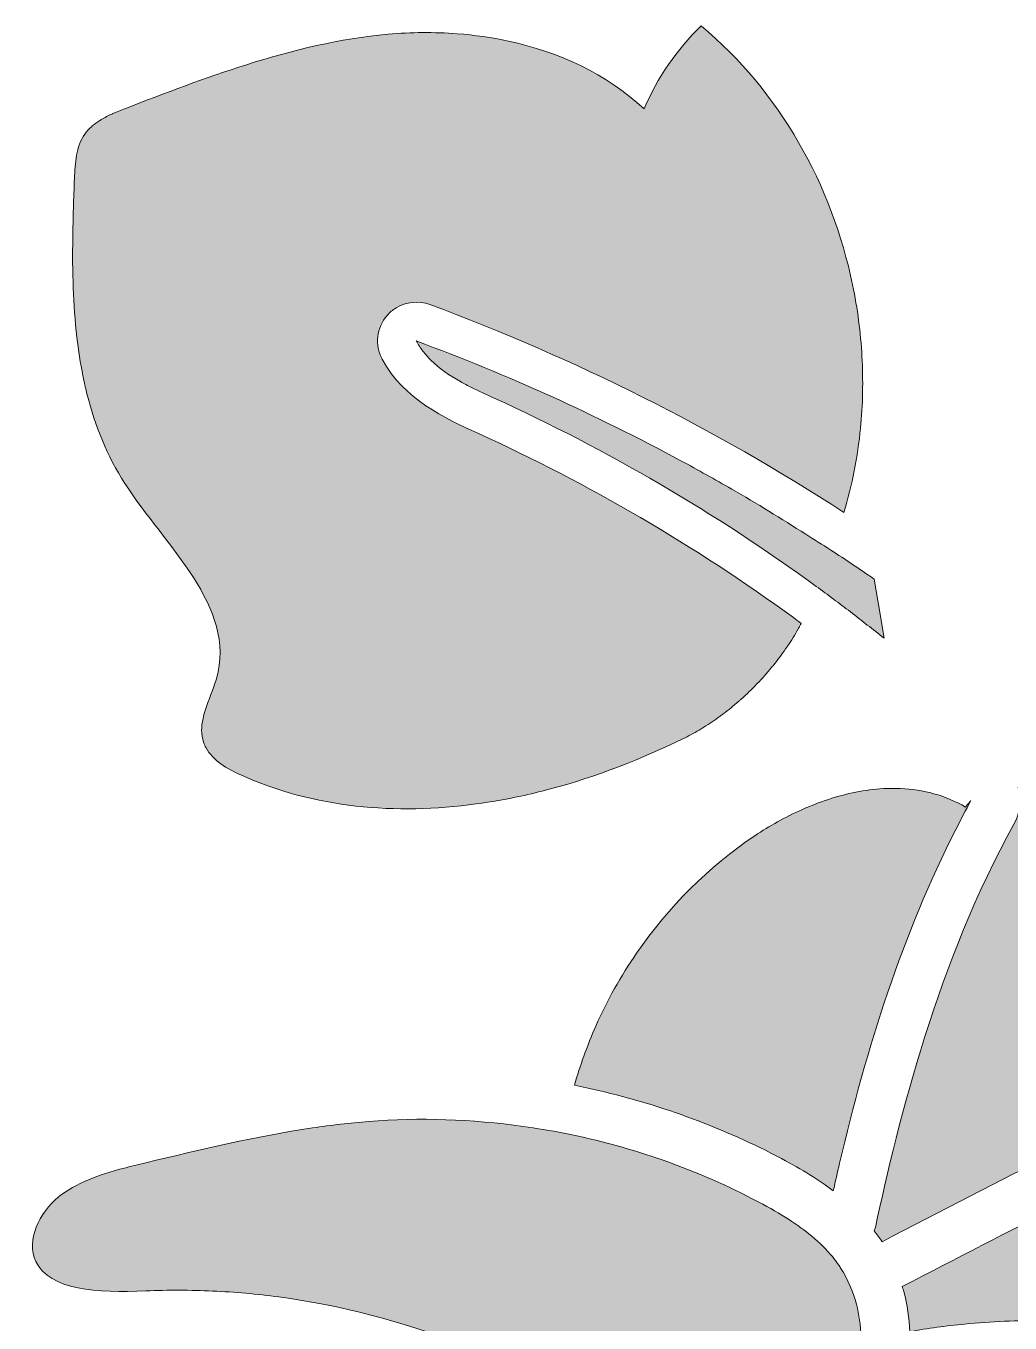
# Model space of a CAD drawing. Header units: inches. Extents: x 0.83 to 5.15, y 0.91 to 5.12.
# Drawn here: x 2.037 to 2.46, y 2.671 to 3.229 of the extents above; entities that cross this region are included whole.
import ezdxf

# ---------------------------------------------------------------- set-up
doc = ezdxf.new("R2010")
doc.units = ezdxf.units.IN
doc.header["$MEASUREMENT"] = 0
doc.layers.add('Calque 1', color=7, linetype='Continuous')

# ---------------------------------------------------------------- blocks, each defined once
blk = doc.blocks.new('block 2')
at = {"layer": 'Calque 1', "true_color": 0x6c7d27}
h = blk.add_hatch(color=67, dxfattribs=at)
h.dxf.hatch_style = 2
edge = h.paths.add_edge_path()
edge.add_spline(control_points=[(2.06108, 3.07855), (2.06163, 3.07582), (2.06224, 3.07309), (2.06292, 3.07039), (2.06635, 3.05694), (2.07149, 3.04407), (2.07912, 3.03223), (2.09652, 3.00518), (2.12728, 2.97911), (2.1186, 2.94812), (2.11827, 2.94698), (2.11789, 2.94583), (2.11749, 2.94469), (2.11586, 2.9401), (2.11376, 2.93552), (2.11277, 2.93096), (2.11199, 2.92756), (2.11186, 2.92415), (2.113, 2.92078), (2.11328, 2.91989), (2.11365, 2.91908), (2.11408, 2.91829), (2.11707, 2.91281), (2.12316, 2.90933), (2.12899, 2.90668), (2.16077, 2.89228), (2.19572, 2.88944), (2.23037, 2.89421), (2.23679, 2.89509), (2.2432, 2.89616), (2.24959, 2.89754), (2.25366, 2.89842), (2.25773, 2.89941), (2.26179, 2.90049), (2.28202, 2.90587), (2.30177, 2.91352), (2.32031, 2.9227), (2.32262, 2.92383), (2.32491, 2.92513), (2.3272, 2.92651), (2.32761, 2.92676), (2.32802, 2.92699), (2.32841, 2.92725), (2.33076, 2.92871), (2.3331, 2.93031), (2.33541, 2.93199), (2.33582, 2.93231), (2.33624, 2.9326), (2.33663, 2.93292), (2.33894, 2.93465), (2.34121, 2.9365), (2.34344, 2.93842), (2.34376, 2.93872), (2.34406, 2.93899), (2.34439, 2.93929), (2.34669, 2.94134), (2.34894, 2.94348), (2.3511, 2.94572), (2.3512, 2.94581), (2.35126, 2.9459), (2.35135, 2.94598), (2.35349, 2.94822), (2.35554, 2.95053), (2.35752, 2.95292), (2.35773, 2.95319), (2.35795, 2.95344), (2.35817, 2.95372), (2.36007, 2.95605), (2.36186, 2.95847), (2.36357, 2.96092), (2.36385, 2.96133), (2.36415, 2.96176), (2.36442, 2.96216), (2.36606, 2.9646), (2.36759, 2.96707), (2.36899, 2.96956), (2.36925, 2.97), (2.36948, 2.97045), (2.36972, 2.97088), (2.36991, 2.97123), (2.37005, 2.9716), (2.37024, 2.97194), (2.36914, 2.97276), (2.36806, 2.97359), (2.36696, 2.97441), (2.32456, 3.00536), (2.27886, 3.03206), (2.23113, 3.05381), (2.21695, 3.06028), (2.19926, 3.06832), (2.18991, 3.08571), (2.18663, 3.09181), (2.18747, 3.09931), (2.19203, 3.10455), (2.19314, 3.10586), (2.19446, 3.10695), (2.19587, 3.1078), (2.20017, 3.11045), (2.20551, 3.11106), (2.21041, 3.10925), (2.27277, 3.08614), (2.33272, 3.05599), (2.38869, 3.01973), (2.39221, 3.03155), (2.39461, 3.04369), (2.39581, 3.05596), (2.39631, 3.0611), (2.39661, 3.06626), (2.3967, 3.07142), (2.3968, 3.07658), (2.39671, 3.08176), (2.39643, 3.08693), (2.39585, 3.09725), (2.3945, 3.10754), (2.39242, 3.11769), (2.3835, 3.16081), (2.3611, 3.20112), (2.32716, 3.22926), (2.31672, 3.21913), (2.30834, 3.2069), (2.30264, 3.19351), (2.30264, 3.19351), (2.30264, 3.19351), (2.30264, 3.19351), (2.28644, 3.20863), (2.26603, 3.21803), (2.2443, 3.22274), (2.23705, 3.2243), (2.22967, 3.22534), (2.22222, 3.22591), (2.21231, 3.22666), (2.20231, 3.22655), (2.19249, 3.22568), (2.17169, 3.22381), (2.15142, 3.21889), (2.1315, 3.21257), (2.11382, 3.20696), (2.09642, 3.20029), (2.07914, 3.19362), (2.07743, 3.19295), (2.07567, 3.19226), (2.07396, 3.19151), (2.07383, 3.19146), (2.0737, 3.19138), (2.07358, 3.19132), (2.07197, 3.19061), (2.07039, 3.18982), (2.0689, 3.18891), (2.06871, 3.18879), (2.06854, 3.18868), (2.06835, 3.18857), (2.06719, 3.18784), (2.06609, 3.18707), (2.06508, 3.18617), (2.06494, 3.18605), (2.06483, 3.18593), (2.06471, 3.18582), (2.06367, 3.18487), (2.06269, 3.18382), (2.06188, 3.18264), (2.06188, 3.18264), (2.06188, 3.18264), (2.06188, 3.18264), (2.05998, 3.17993), (2.05893, 3.1768), (2.05834, 3.17354), (2.05774, 3.17026), (2.05756, 3.16684), (2.05744, 3.16352), (2.0571, 3.15508), (2.0568, 3.14651), (2.05669, 3.13793), (2.0565, 3.12362), (2.05684, 3.10925), (2.05847, 3.09521), (2.05912, 3.08957), (2.05998, 3.08403), (2.06108, 3.07855)], knot_values=[0, 0, 0, 0, 1, 1, 1, 2, 2, 2, 3, 3, 3, 4, 4, 4, 5, 5, 5, 6, 6, 6, 7, 7, 7, 8, 8, 8, 9, 9, 9, 10, 10, 10, 11, 11, 11, 12, 12, 12, 13, 13, 13, 14, 14, 14, 15, 15, 15, 16, 16, 16, 17, 17, 17, 18, 18, 18, 19, 19, 19, 20, 20, 20, 21, 21, 21, 22, 22, 22, 23, 23, 23, 24, 24, 24, 25, 25, 25, 26, 26, 26, 27, 27, 27, 28, 28, 28, 29, 29, 29, 30, 30, 30, 31, 31, 31, 32, 32, 32, 33, 33, 33, 34, 34, 34, 35, 35, 35, 36, 36, 36, 37, 37, 37, 38, 38, 38, 39, 39, 39, 40, 40, 40, 41, 41, 41, 42, 42, 42, 43, 43, 43, 44, 44, 44, 45, 45, 45, 46, 46, 46, 47, 47, 47, 48, 48, 48, 49, 49, 49, 50, 50, 50, 51, 51, 51, 52, 52, 52, 53, 53, 53, 54, 54, 54, 55, 55, 55, 56, 56, 56, 57, 57, 57, 58, 58, 58, 59, 59, 59, 59], degree=3, periodic=1)
at = {"layer": 'Calque 1', "true_color": 0x424d18}
h = blk.add_hatch(color=69, dxfattribs=at)
h.dxf.hatch_style = 2
edge = h.paths.add_edge_path()
edge.add_spline(control_points=[(2.37221, 3.01039), (2.36172, 3.01704), (2.35114, 3.02353), (2.34037, 3.02976), (2.33313, 3.03394), (2.32586, 3.038), (2.31852, 3.04197), (2.28182, 3.06182), (2.24372, 3.07907), (2.20459, 3.09357), (2.20543, 3.09203), (2.20637, 3.09056), (2.20742, 3.08921), (2.20847, 3.08781), (2.20962, 3.08653), (2.21084, 3.08531), (2.2145, 3.08167), (2.21891, 3.07868), (2.22359, 3.07605), (2.22517, 3.07518), (2.22675, 3.07434), (2.22835, 3.07354), (2.23157, 3.07193), (2.23486, 3.07042), (2.23806, 3.06897), (2.28691, 3.04673), (2.33346, 3.01949), (2.37678, 2.98786), (2.38171, 2.98425), (2.38662, 2.98059), (2.39148, 2.97687), (2.39635, 2.97313), (2.40115, 2.96937), (2.40592, 2.96554), (2.40592, 2.96554), (2.40335, 2.98088), (2.40335, 2.98088), (2.40335, 2.98088), (2.40162, 2.99105), (2.40162, 2.99105), (2.39548, 2.99531), (2.38927, 2.99944), (2.38303, 3.00353), (2.37945, 3.00587), (2.37581, 3.00811), (2.37221, 3.01039)], knot_values=[0, 0, 0, 0, 1, 1, 1, 2, 2, 2, 3, 3, 3, 4, 4, 4, 5, 5, 5, 6, 6, 6, 7, 7, 7, 8, 8, 8, 9, 9, 9, 10, 10, 10, 11, 11, 11, 12, 12, 12, 13, 13, 13, 14, 14, 14, 15, 15, 15, 15], degree=3, periodic=1)
at = {"layer": 'Calque 1', "true_color": 0xf7931e}
h = blk.add_hatch(color=30, dxfattribs=at)
h.dxf.hatch_style = 2
edge = h.paths.add_edge_path()
edge.add_spline(control_points=[(2.40222, 2.71174), (2.40213, 2.71125), (2.40187, 2.71082), (2.40173, 2.71033), (2.40289, 2.70881), (2.40405, 2.70726), (2.40508, 2.70563), (2.50595, 2.75795), (2.60868, 2.80907), (2.71094, 2.8579), (2.67765, 2.89832), (2.63397, 2.92589), (2.58944, 2.93419), (2.54378, 2.94271), (2.49546, 2.92967), (2.46365, 2.90142), (2.46512, 2.8962), (2.46463, 2.89045), (2.46181, 2.88539), (2.42921, 2.82671), (2.41219, 2.75819), (2.40222, 2.71174)], knot_values=[0, 0, 0, 0, 1, 1, 1, 2, 2, 2, 3, 3, 3, 4, 4, 4, 5, 5, 5, 6, 6, 6, 7, 7, 7, 7], degree=3, periodic=1)
at = {"layer": 'Calque 1', "true_color": 0xf15a24}
h = blk.add_hatch(color=20, dxfattribs=at)
h.dxf.hatch_style = 2
edge = h.paths.add_edge_path()
edge.add_spline(control_points=[(2.38936, 2.89825), (2.38542, 2.89727), (2.38148, 2.89605), (2.37762, 2.89461), (2.37523, 2.89372), (2.37287, 2.89271), (2.37055, 2.8917), (2.36344, 2.88851), (2.35662, 2.88472), (2.35031, 2.88049), (2.33035, 2.86708), (2.31307, 2.84976), (2.29944, 2.82994), (2.29602, 2.82499), (2.29286, 2.81986), (2.28992, 2.81462), (2.28697, 2.80937), (2.28429, 2.80398), (2.28186, 2.7985), (2.27999, 2.79426), (2.27832, 2.78996), (2.27675, 2.78559), (2.27525, 2.78144), (2.27387, 2.77725), (2.27268, 2.773), (2.27615, 2.77231), (2.2796, 2.77157), (2.28303, 2.77077), (2.31066, 2.76432), (2.33712, 2.75446), (2.36184, 2.74139), (2.3708, 2.73665), (2.37796, 2.73218), (2.3841, 2.72754), (2.385, 2.73149), (2.38584, 2.73543), (2.38676, 2.73938), (2.39844, 2.78899), (2.41389, 2.83834), (2.43689, 2.88323), (2.43901, 2.88738), (2.44107, 2.89157), (2.44332, 2.89563), (2.44317, 2.89545), (2.44302, 2.89528), (2.44287, 2.89509), (2.44225, 2.89433), (2.44161, 2.89358), (2.441, 2.8928), (2.43232, 2.89791), (2.42281, 2.90039), (2.41305, 2.9008), (2.40914, 2.90099), (2.40518, 2.90082), (2.4012, 2.90039), (2.39727, 2.89996), (2.3933, 2.89922), (2.38936, 2.89825)], knot_values=[0, 0, 0, 0, 1, 1, 1, 2, 2, 2, 3, 3, 3, 4, 4, 4, 5, 5, 5, 6, 6, 6, 7, 7, 7, 8, 8, 8, 9, 9, 9, 10, 10, 10, 11, 11, 11, 12, 12, 12, 13, 13, 13, 14, 14, 14, 15, 15, 15, 16, 16, 16, 17, 17, 17, 18, 18, 18, 19, 19, 19, 19], degree=3, periodic=1)
h = blk.add_hatch(color=20, dxfattribs=at)
h.dxf.hatch_style = 2
edge = h.paths.add_edge_path()
edge.add_spline(control_points=[(2.74425, 2.84694), (2.74334, 2.84675), (2.74243, 2.84657), (2.74152, 2.84642), (2.74063, 2.8463), (2.73971, 2.84622), (2.73881, 2.84623), (2.73793, 2.84625), (2.73703, 2.84635), (2.73617, 2.84657), (2.73237, 2.84475), (2.72861, 2.84291), (2.72481, 2.84111), (2.70072, 2.82962), (2.67664, 2.81807), (2.65263, 2.8064), (2.61892, 2.79001), (2.58534, 2.77337), (2.55181, 2.75662), (2.50562, 2.73352), (2.45959, 2.71011), (2.41376, 2.68632), (2.41398, 2.68557), (2.41427, 2.68487), (2.41446, 2.68414), (2.41592, 2.67855), (2.41673, 2.67274), (2.41699, 2.6669), (2.42482, 2.66828), (2.43267, 2.66941), (2.44061, 2.67015), (2.45205, 2.67124), (2.46358, 2.67173), (2.47514, 2.67179), (2.48093, 2.67182), (2.48671, 2.67174), (2.4925, 2.67156), (2.50987, 2.67106), (2.52726, 2.66973), (2.5445, 2.66809), (2.62226, 2.66071), (2.69801, 2.64601), (2.77242, 2.62562), (2.80219, 2.61747), (2.83175, 2.60841), (2.86114, 2.59855), (2.87155, 2.59505), (2.88193, 2.59134), (2.89231, 2.58765), (2.89488, 2.58675), (2.89747, 2.58584), (2.90004, 2.58496), (2.92033, 2.63491), (2.91676, 2.68894), (2.88928, 2.74571), (2.8795, 2.76596), (2.86816, 2.78315), (2.85855, 2.79605), (2.85834, 2.79628), (2.85817, 2.7965), (2.85795, 2.79673), (2.82899, 2.82812), (2.78855, 2.8572), (2.74695, 2.84755), (2.74605, 2.84738), (2.74514, 2.84715), (2.74425, 2.84694)], knot_values=[0, 0, 0, 0, 1, 1, 1, 2, 2, 2, 3, 3, 3, 4, 4, 4, 5, 5, 5, 6, 6, 6, 7, 7, 7, 8, 8, 8, 9, 9, 9, 10, 10, 10, 11, 11, 11, 12, 12, 12, 13, 13, 13, 14, 14, 14, 15, 15, 15, 16, 16, 16, 17, 17, 17, 18, 18, 18, 19, 19, 19, 20, 20, 20, 21, 21, 21, 22, 22, 22, 22], degree=3, periodic=1)
at = {"layer": 'Calque 1', "true_color": 0x42210b}
h = blk.add_hatch(color=38, dxfattribs=at)
h.dxf.hatch_style = 2
edge = h.paths.add_edge_path()
edge.add_spline(control_points=[(2.08816, 2.68445), (2.09772, 2.68484), (2.10733, 2.68481), (2.11689, 2.68438), (2.12645, 2.68395), (2.13599, 2.68309), (2.14543, 2.68183), (2.14543, 2.68183), (2.14544, 2.68183), (2.14544, 2.68183), (2.19846, 2.67476), (2.25042, 2.65447), (2.30381, 2.62029), (2.30836, 2.61738), (2.31289, 2.61454), (2.31746, 2.61141), (2.31759, 2.61136), (2.31767, 2.61133), (2.31767, 2.61131), (2.31995, 2.61035), (2.32231, 2.60955), (2.32471, 2.60891), (2.32652, 2.60844), (2.3284, 2.60805), (2.33028, 2.60777), (2.33388, 2.60723), (2.33757, 2.60703), (2.34127, 2.60718), (2.34319, 2.60725), (2.34511, 2.60741), (2.34703, 2.60768), (2.35521, 2.60879), (2.3632, 2.61161), (2.37016, 2.61582), (2.37509, 2.61882), (2.37935, 2.62242), (2.38292, 2.62653), (2.3836, 2.62732), (2.38429, 2.62807), (2.38491, 2.62888), (2.38917, 2.63444), (2.39224, 2.64098), (2.39407, 2.64806), (2.39544, 2.65339), (2.39613, 2.65898), (2.396, 2.66473), (2.39589, 2.6695), (2.39522, 2.67421), (2.39403, 2.67872), (2.39254, 2.68431), (2.39029, 2.68944), (2.38738, 2.69405), (2.38704, 2.69462), (2.38665, 2.69516), (2.38626, 2.69571), (2.38546, 2.69689), (2.38463, 2.69808), (2.38372, 2.69918), (2.38127, 2.70216), (2.37835, 2.70505), (2.3748, 2.70801), (2.36894, 2.7129), (2.36169, 2.71757), (2.35197, 2.72271), (2.32586, 2.73652), (2.29765, 2.74651), (2.26813, 2.75239), (2.26229, 2.75354), (2.25642, 2.75442), (2.25054, 2.75526), (2.22837, 2.75838), (2.20611, 2.75917), (2.1841, 2.75743), (2.17603, 2.75678), (2.16796, 2.75583), (2.1599, 2.75464), (2.13572, 2.75103), (2.11167, 2.74525), (2.08819, 2.73964), (2.08496, 2.73885), (2.08162, 2.73806), (2.07827, 2.73717), (2.06822, 2.7345), (2.05808, 2.73097), (2.05044, 2.72479), (2.04236, 2.71825), (2.03655, 2.70612), (2.04083, 2.69713), (2.04686, 2.68457), (2.06713, 2.68362), (2.08816, 2.68445)], knot_values=[0, 0, 0, 0, 1, 1, 1, 2, 2, 2, 3, 3, 3, 4, 4, 4, 5, 5, 5, 6, 6, 6, 7, 7, 7, 8, 8, 8, 9, 9, 9, 10, 10, 10, 11, 11, 11, 12, 12, 12, 13, 13, 13, 14, 14, 14, 15, 15, 15, 16, 16, 16, 17, 17, 17, 18, 18, 18, 19, 19, 19, 20, 20, 20, 21, 21, 21, 22, 22, 22, 23, 23, 23, 24, 24, 24, 25, 25, 25, 26, 26, 26, 27, 27, 27, 28, 28, 28, 29, 29, 29, 30, 30, 30, 30], degree=3, periodic=1)
at = {"layer": 'Calque 1', "lineweight": 0}
for points, knots in [([(2.06108, 3.07855), (2.06163, 3.07582), (2.06224, 3.07309), (2.06292, 3.07039), (2.06635, 3.05694), (2.07149, 3.04407), (2.07912, 3.03223), (2.09652, 3.00518), (2.12728, 2.97911), (2.1186, 2.94812), (2.11827, 2.94698), (2.11789, 2.94583), (2.11749, 2.94469), (2.11586, 2.9401), (2.11376, 2.93552), (2.11277, 2.93096), (2.11199, 2.92756), (2.11186, 2.92415), (2.113, 2.92078), (2.11328, 2.91989), (2.11365, 2.91908), (2.11408, 2.91829), (2.11707, 2.91281), (2.12316, 2.90933), (2.12899, 2.90668), (2.16077, 2.89228), (2.19572, 2.88944), (2.23037, 2.89421), (2.23679, 2.89509), (2.2432, 2.89616), (2.24959, 2.89754), (2.25366, 2.89842), (2.25773, 2.89941), (2.26179, 2.90049), (2.28202, 2.90587), (2.30177, 2.91352), (2.32031, 2.9227), (2.32262, 2.92383), (2.32491, 2.92513), (2.3272, 2.92651), (2.32761, 2.92676), (2.32802, 2.92699), (2.32841, 2.92725), (2.33076, 2.92871), (2.3331, 2.93031), (2.33541, 2.93199), (2.33582, 2.93231), (2.33624, 2.9326), (2.33663, 2.93292), (2.33894, 2.93465), (2.34121, 2.9365), (2.34344, 2.93842), (2.34376, 2.93872), (2.34406, 2.93899), (2.34439, 2.93929), (2.34669, 2.94134), (2.34894, 2.94348), (2.3511, 2.94572), (2.3512, 2.94581), (2.35126, 2.9459), (2.35135, 2.94598), (2.35349, 2.94822), (2.35554, 2.95053), (2.35752, 2.95292), (2.35773, 2.95319), (2.35795, 2.95344), (2.35817, 2.95372), (2.36007, 2.95605), (2.36186, 2.95847), (2.36357, 2.96092), (2.36385, 2.96133), (2.36415, 2.96176), (2.36442, 2.96216), (2.36606, 2.9646), (2.36759, 2.96707), (2.36899, 2.96956), (2.36925, 2.97), (2.36948, 2.97045), (2.36972, 2.97088), (2.36991, 2.97123), (2.37005, 2.9716), (2.37024, 2.97194), (2.36914, 2.97276), (2.36806, 2.97359), (2.36696, 2.97441), (2.32456, 3.00536), (2.27886, 3.03206), (2.23113, 3.05381), (2.21695, 3.06028), (2.19926, 3.06832), (2.18991, 3.08571), (2.18663, 3.09181), (2.18747, 3.09931), (2.19203, 3.10455), (2.19314, 3.10586), (2.19446, 3.10695), (2.19587, 3.1078), (2.20017, 3.11045), (2.20551, 3.11106), (2.21041, 3.10925), (2.27277, 3.08614), (2.33272, 3.05599), (2.38869, 3.01973), (2.39221, 3.03155), (2.39461, 3.04369), (2.39581, 3.05596), (2.39631, 3.0611), (2.39661, 3.06626), (2.3967, 3.07142), (2.3968, 3.07658), (2.39671, 3.08176), (2.39643, 3.08693), (2.39585, 3.09725), (2.3945, 3.10754), (2.39242, 3.11769), (2.3835, 3.16081), (2.3611, 3.20112), (2.32716, 3.22926), (2.31672, 3.21913), (2.30834, 3.2069), (2.30264, 3.19351), (2.30264, 3.19351), (2.30264, 3.19351), (2.30264, 3.19351), (2.28644, 3.20863), (2.26603, 3.21803), (2.2443, 3.22274), (2.23705, 3.2243), (2.22967, 3.22534), (2.22222, 3.22591), (2.21231, 3.22666), (2.20231, 3.22655), (2.19249, 3.22568), (2.17169, 3.22381), (2.15142, 3.21889), (2.1315, 3.21257), (2.11382, 3.20696), (2.09642, 3.20029), (2.07914, 3.19362), (2.07743, 3.19295), (2.07567, 3.19226), (2.07396, 3.19151), (2.07383, 3.19146), (2.0737, 3.19138), (2.07358, 3.19132), (2.07197, 3.19061), (2.07039, 3.18982), (2.0689, 3.18891), (2.06871, 3.18879), (2.06854, 3.18868), (2.06835, 3.18857), (2.06719, 3.18784), (2.06609, 3.18707), (2.06508, 3.18617), (2.06494, 3.18605), (2.06483, 3.18593), (2.06471, 3.18582), (2.06367, 3.18487), (2.06269, 3.18382), (2.06188, 3.18264), (2.06188, 3.18264), (2.06188, 3.18264), (2.06188, 3.18264), (2.05998, 3.17993), (2.05893, 3.1768), (2.05834, 3.17354), (2.05774, 3.17026), (2.05756, 3.16684), (2.05744, 3.16352), (2.0571, 3.15508), (2.0568, 3.14651), (2.05669, 3.13793), (2.0565, 3.12362), (2.05684, 3.10925), (2.05847, 3.09521), (2.05912, 3.08957), (2.05998, 3.08403), (2.06108, 3.07855)], [0, 0, 0, 0, 1, 1, 1, 2, 2, 2, 3, 3, 3, 4, 4, 4, 5, 5, 5, 6, 6, 6, 7, 7, 7, 8, 8, 8, 9, 9, 9, 10, 10, 10, 11, 11, 11, 12, 12, 12, 13, 13, 13, 14, 14, 14, 15, 15, 15, 16, 16, 16, 17, 17, 17, 18, 18, 18, 19, 19, 19, 20, 20, 20, 21, 21, 21, 22, 22, 22, 23, 23, 23, 24, 24, 24, 25, 25, 25, 26, 26, 26, 27, 27, 27, 28, 28, 28, 29, 29, 29, 30, 30, 30, 31, 31, 31, 32, 32, 32, 33, 33, 33, 34, 34, 34, 35, 35, 35, 36, 36, 36, 37, 37, 37, 38, 38, 38, 39, 39, 39, 40, 40, 40, 41, 41, 41, 42, 42, 42, 43, 43, 43, 44, 44, 44, 45, 45, 45, 46, 46, 46, 47, 47, 47, 48, 48, 48, 49, 49, 49, 50, 50, 50, 51, 51, 51, 52, 52, 52, 53, 53, 53, 54, 54, 54, 55, 55, 55, 56, 56, 56, 57, 57, 57, 58, 58, 58, 59, 59, 59, 59]), ([(2.37221, 3.01039), (2.36172, 3.01704), (2.35114, 3.02353), (2.34037, 3.02976), (2.33313, 3.03394), (2.32586, 3.038), (2.31852, 3.04197), (2.28182, 3.06182), (2.24372, 3.07907), (2.20459, 3.09357), (2.20543, 3.09203), (2.20637, 3.09056), (2.20742, 3.08921), (2.20847, 3.08781), (2.20962, 3.08653), (2.21084, 3.08531), (2.2145, 3.08167), (2.21891, 3.07868), (2.22359, 3.07605), (2.22517, 3.07518), (2.22675, 3.07434), (2.22835, 3.07354), (2.23157, 3.07193), (2.23486, 3.07042), (2.23806, 3.06897), (2.28691, 3.04673), (2.33346, 3.01949), (2.37678, 2.98786), (2.38171, 2.98425), (2.38662, 2.98059), (2.39148, 2.97687), (2.39635, 2.97313), (2.40115, 2.96937), (2.40592, 2.96554), (2.40592, 2.96554), (2.40335, 2.98088), (2.40335, 2.98088), (2.40335, 2.98088), (2.40162, 2.99105), (2.40162, 2.99105), (2.39548, 2.99531), (2.38927, 2.99944), (2.38303, 3.00353), (2.37945, 3.00587), (2.37581, 3.00811), (2.37221, 3.01039)], [0, 0, 0, 0, 1, 1, 1, 2, 2, 2, 3, 3, 3, 4, 4, 4, 5, 5, 5, 6, 6, 6, 7, 7, 7, 8, 8, 8, 9, 9, 9, 10, 10, 10, 11, 11, 11, 12, 12, 12, 13, 13, 13, 14, 14, 14, 15, 15, 15, 15]), ([(2.40222, 2.71174), (2.40213, 2.71125), (2.40187, 2.71082), (2.40173, 2.71033), (2.40289, 2.70881), (2.40405, 2.70726), (2.40508, 2.70563), (2.50595, 2.75795), (2.60868, 2.80907), (2.71094, 2.8579), (2.67765, 2.89832), (2.63397, 2.92589), (2.58944, 2.93419), (2.54378, 2.94271), (2.49546, 2.92967), (2.46365, 2.90142), (2.46512, 2.8962), (2.46463, 2.89045), (2.46181, 2.88539), (2.42921, 2.82671), (2.41219, 2.75819), (2.40222, 2.71174)], [0, 0, 0, 0, 1, 1, 1, 2, 2, 2, 3, 3, 3, 4, 4, 4, 5, 5, 5, 6, 6, 6, 7, 7, 7, 7]), ([(2.38936, 2.89825), (2.38542, 2.89727), (2.38148, 2.89605), (2.37762, 2.89461), (2.37523, 2.89372), (2.37287, 2.89271), (2.37055, 2.8917), (2.36344, 2.88851), (2.35662, 2.88472), (2.35031, 2.88049), (2.33035, 2.86708), (2.31307, 2.84976), (2.29944, 2.82994), (2.29602, 2.82499), (2.29286, 2.81986), (2.28992, 2.81462), (2.28697, 2.80937), (2.28429, 2.80398), (2.28186, 2.7985), (2.27999, 2.79426), (2.27832, 2.78996), (2.27675, 2.78559), (2.27525, 2.78144), (2.27387, 2.77725), (2.27268, 2.773), (2.27615, 2.77231), (2.2796, 2.77157), (2.28303, 2.77077), (2.31066, 2.76432), (2.33712, 2.75446), (2.36184, 2.74139), (2.3708, 2.73665), (2.37796, 2.73218), (2.3841, 2.72754), (2.385, 2.73149), (2.38584, 2.73543), (2.38676, 2.73938), (2.39844, 2.78899), (2.41389, 2.83834), (2.43689, 2.88323), (2.43901, 2.88738), (2.44107, 2.89157), (2.44332, 2.89563), (2.44317, 2.89545), (2.44302, 2.89528), (2.44287, 2.89509), (2.44225, 2.89433), (2.44161, 2.89358), (2.441, 2.8928), (2.43232, 2.89791), (2.42281, 2.90039), (2.41305, 2.9008), (2.40914, 2.90099), (2.40518, 2.90082), (2.4012, 2.90039), (2.39727, 2.89996), (2.3933, 2.89922), (2.38936, 2.89825)], [0, 0, 0, 0, 1, 1, 1, 2, 2, 2, 3, 3, 3, 4, 4, 4, 5, 5, 5, 6, 6, 6, 7, 7, 7, 8, 8, 8, 9, 9, 9, 10, 10, 10, 11, 11, 11, 12, 12, 12, 13, 13, 13, 14, 14, 14, 15, 15, 15, 16, 16, 16, 17, 17, 17, 18, 18, 18, 19, 19, 19, 19]), ([(2.74425, 2.84694), (2.74334, 2.84675), (2.74243, 2.84657), (2.74152, 2.84642), (2.74063, 2.8463), (2.73971, 2.84622), (2.73881, 2.84623), (2.73793, 2.84625), (2.73703, 2.84635), (2.73617, 2.84657), (2.73237, 2.84475), (2.72861, 2.84291), (2.72481, 2.84111), (2.70072, 2.82962), (2.67664, 2.81807), (2.65263, 2.8064), (2.61892, 2.79001), (2.58534, 2.77337), (2.55181, 2.75662), (2.50562, 2.73352), (2.45959, 2.71011), (2.41376, 2.68632), (2.41398, 2.68557), (2.41427, 2.68487), (2.41446, 2.68414), (2.41592, 2.67855), (2.41673, 2.67274), (2.41699, 2.6669), (2.42482, 2.66828), (2.43267, 2.66941), (2.44061, 2.67015), (2.45205, 2.67124), (2.46358, 2.67173), (2.47514, 2.67179), (2.48093, 2.67182), (2.48671, 2.67174), (2.4925, 2.67156), (2.50987, 2.67106), (2.52726, 2.66973), (2.5445, 2.66809), (2.62226, 2.66071), (2.69801, 2.64601), (2.77242, 2.62562), (2.80219, 2.61747), (2.83175, 2.60841), (2.86114, 2.59855), (2.87155, 2.59505), (2.88193, 2.59134), (2.89231, 2.58765), (2.89488, 2.58675), (2.89747, 2.58584), (2.90004, 2.58496), (2.92033, 2.63491), (2.91676, 2.68894), (2.88928, 2.74571), (2.8795, 2.76596), (2.86816, 2.78315), (2.85855, 2.79605), (2.85834, 2.79628), (2.85817, 2.7965), (2.85795, 2.79673), (2.82899, 2.82812), (2.78855, 2.8572), (2.74695, 2.84755), (2.74605, 2.84738), (2.74514, 2.84715), (2.74425, 2.84694)], [0, 0, 0, 0, 1, 1, 1, 2, 2, 2, 3, 3, 3, 4, 4, 4, 5, 5, 5, 6, 6, 6, 7, 7, 7, 8, 8, 8, 9, 9, 9, 10, 10, 10, 11, 11, 11, 12, 12, 12, 13, 13, 13, 14, 14, 14, 15, 15, 15, 16, 16, 16, 17, 17, 17, 18, 18, 18, 19, 19, 19, 20, 20, 20, 21, 21, 21, 22, 22, 22, 22]), ([(2.08816, 2.68445), (2.09772, 2.68484), (2.10733, 2.68481), (2.11689, 2.68438), (2.12645, 2.68395), (2.13599, 2.68309), (2.14543, 2.68183), (2.14543, 2.68183), (2.14544, 2.68183), (2.14544, 2.68183), (2.19846, 2.67476), (2.25042, 2.65447), (2.30381, 2.62029), (2.30836, 2.61738), (2.31289, 2.61454), (2.31746, 2.61141), (2.31759, 2.61136), (2.31767, 2.61133), (2.31767, 2.61131), (2.31995, 2.61035), (2.32231, 2.60955), (2.32471, 2.60891), (2.32652, 2.60844), (2.3284, 2.60805), (2.33028, 2.60777), (2.33388, 2.60723), (2.33757, 2.60703), (2.34127, 2.60718), (2.34319, 2.60725), (2.34511, 2.60741), (2.34703, 2.60768), (2.35521, 2.60879), (2.3632, 2.61161), (2.37016, 2.61582), (2.37509, 2.61882), (2.37935, 2.62242), (2.38292, 2.62653), (2.3836, 2.62732), (2.38429, 2.62807), (2.38491, 2.62888), (2.38917, 2.63444), (2.39224, 2.64098), (2.39407, 2.64806), (2.39544, 2.65339), (2.39613, 2.65898), (2.396, 2.66473), (2.39589, 2.6695), (2.39522, 2.67421), (2.39403, 2.67872), (2.39254, 2.68431), (2.39029, 2.68944), (2.38738, 2.69405), (2.38704, 2.69462), (2.38665, 2.69516), (2.38626, 2.69571), (2.38546, 2.69689), (2.38463, 2.69808), (2.38372, 2.69918), (2.38127, 2.70216), (2.37835, 2.70505), (2.3748, 2.70801), (2.36894, 2.7129), (2.36169, 2.71757), (2.35197, 2.72271), (2.32586, 2.73652), (2.29765, 2.74651), (2.26813, 2.75239), (2.26229, 2.75354), (2.25642, 2.75442), (2.25054, 2.75526), (2.22837, 2.75838), (2.20611, 2.75917), (2.1841, 2.75743), (2.17603, 2.75678), (2.16796, 2.75583), (2.1599, 2.75464), (2.13572, 2.75103), (2.11167, 2.74525), (2.08819, 2.73964), (2.08496, 2.73885), (2.08162, 2.73806), (2.07827, 2.73717), (2.06822, 2.7345), (2.05808, 2.73097), (2.05044, 2.72479), (2.04236, 2.71825), (2.03655, 2.70612), (2.04083, 2.69713), (2.04686, 2.68457), (2.06713, 2.68362), (2.08816, 2.68445)], [0, 0, 0, 0, 1, 1, 1, 2, 2, 2, 3, 3, 3, 4, 4, 4, 5, 5, 5, 6, 6, 6, 7, 7, 7, 8, 8, 8, 9, 9, 9, 10, 10, 10, 11, 11, 11, 12, 12, 12, 13, 13, 13, 14, 14, 14, 15, 15, 15, 16, 16, 16, 17, 17, 17, 18, 18, 18, 19, 19, 19, 20, 20, 20, 21, 21, 21, 22, 22, 22, 23, 23, 23, 24, 24, 24, 25, 25, 25, 26, 26, 26, 27, 27, 27, 28, 28, 28, 29, 29, 29, 30, 30, 30, 30])]:
    blk.add_open_spline(points, degree=3, knots=knots, dxfattribs=at)

msp = doc.modelspace()

# ---------------------------------------------------------------- block references
at = {"layer": 'Calque 1'}
msp.add_blockref('block 2', (0, 0), dxfattribs=at)

doc.saveas('drawing.dxf')
